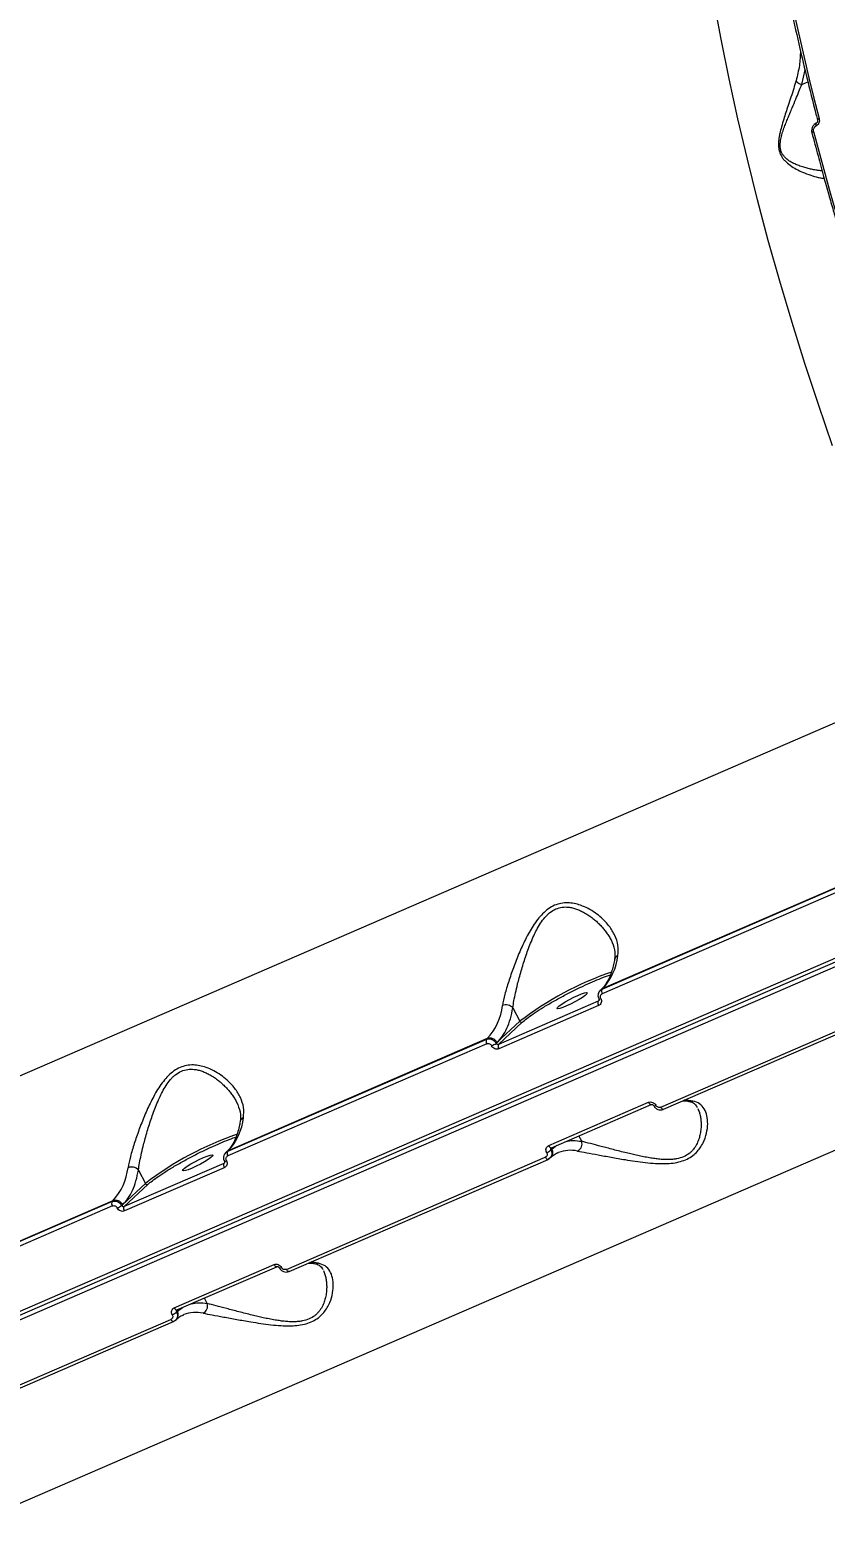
# Model space of a CAD drawing. Header units: millimetres. Extents: x -6332 to 8932, y -6739 to 7096.
# Drawn here: x -3086.4 to -2876, y -2559.9 to -2166 of the extents above; entities that cross this region are included whole.
import ezdxf

# ---------------------------------------------------------------- set-up
doc = ezdxf.new("R2010")
doc.units = ezdxf.units.MM
for name, color, linetype in [('DIKOM_ОБЪЕКТ', 7, 'Continuous'), ('DIKOM_РАЗМЕР_ЗОНА', 7, 'Continuous'), ('DIKOM_РАЗМЕР_ОБЪЕКТА', 7, 'Continuous')]:
    doc.layers.add(name, color=color, linetype=linetype)
doc.styles.add('style1', font='arial.ttf', dxfattribs={"width": 0.8})
doc.dimstyles.new('1-50', dxfattribs={"dimtxt": 300, "dimasz": 200, "dimexe": 100, "dimexo": 0, "dimgap": 100, "dimtad": 1, "dimtxsty": 'style1', "dimcen": 200, "dimclrd": 7, "dimclre": 7, "dimclrt": 7, "dimadec": 1, "dimazin": 2, "dimtfac": 1, "dimtmove": 0, "dimatfit": 2, "dimfxl": 0, "dimlwd": 25, "dimlwe": 18, "dimarcsym": 0})

# ---------------------------------------------------------------- blocks, each defined once
blk = doc.blocks.new('*D9')
at = {"layer": 'Defpoints', "color": 0, "transparency": 16777216}
for p in [(777.17, 5593.97), (-4228.73, -3389.78), (7301.72, -3389.78)]:
    blk.add_point(p, dxfattribs=at)
at = {"layer": 'DIKOM_РАЗМЕР_ОБЪЕКТА', "color": 7, "lineweight": 18, "transparency": 16777216}
for p, q in [((777.17, 5593.97), (7401.72, 5593.97)), ((-4228.73, -3389.78), (7401.72, -3389.78))]:
    blk.add_line(p, q, dxfattribs=at)
at = {"layer": 'DIKOM_РАЗМЕР_ОБЪЕКТА', "color": 7, "lineweight": 25, "transparency": 16777216}
blk.add_line((7301.72, 5393.97), (7301.72, -3189.78), dxfattribs=at)
at = {"layer": 'DIKOM_РАЗМЕР_ОБЪЕКТА', "color": 7, "transparency": 16777216}
for points in [[(7268.39, 5393.97), (7335.06, 5393.97), (7301.72, 5593.97)], [(7268.39, -3189.78), (7335.06, -3189.78), (7301.72, -3389.78)]]:
    blk.add_solid(points, dxfattribs=at)
at = {"layer": 'DIKOM_РАЗМЕР_ОБЪЕКТА', "color": 7, "transparency": 16777216, "insert": (7048.55, 1153.71), "char_height": 300, "attachment_point": 5, "rotation": 90, "style": 'style1'}
blk.add_mtext('9000', dxfattribs=at)
blk = doc.blocks.new('*D10')
at = {"layer": 'Defpoints', "color": 0, "transparency": 16777216}
for p in [(4034.78, 3636.59), (-4490.85, -1960.46), (4034.78, -5533.39)]:
    blk.add_point(p, dxfattribs=at)
at = {"layer": 'DIKOM_РАЗМЕР_ОБЪЕКТА', "color": 7, "lineweight": 18, "transparency": 16777216}
for p, q in [((4034.78, 3636.59), (4034.78, -5633.39)), ((-4490.85, -1960.46), (-4490.85, -5633.39))]:
    blk.add_line(p, q, dxfattribs=at)
at = {"layer": 'DIKOM_РАЗМЕР_ОБЪЕКТА', "color": 7, "lineweight": 25, "transparency": 16777216}
blk.add_line((-4290.85, -5533.39), (3834.78, -5533.39), dxfattribs=at)
at = {"layer": 'DIKOM_РАЗМЕР_ОБЪЕКТА', "color": 7, "transparency": 16777216}
for points in [[(-4290.85, -5500.05), (-4290.85, -5566.72), (-4490.85, -5533.39)], [(3834.78, -5500.05), (3834.78, -5566.72), (4034.78, -5533.39)]]:
    blk.add_solid(points, dxfattribs=at)
at = {"layer": 'DIKOM_РАЗМЕР_ОБЪЕКТА', "color": 7, "transparency": 16777216, "insert": (308.03, -5280.21), "char_height": 300, "attachment_point": 5, "style": 'style1'}
blk.add_mtext('8500', dxfattribs=at)
blk = doc.blocks.new('*D11')
at = {"layer": 'Defpoints', "color": 0, "transparency": 16777216}
for p in [(1114.35, 7096.35), (-4349.59, -4627.34), (8831.76, -4627.34)]:
    blk.add_point(p, dxfattribs=at)
at = {"layer": 'DIKOM_РАЗМЕР_ЗОНА', "color": 7, "lineweight": 18, "transparency": 16777216}
for p, q in [((1114.35, 7096.35), (8931.76, 7096.35)), ((-4349.59, -4627.34), (8931.76, -4627.34))]:
    blk.add_line(p, q, dxfattribs=at)
at = {"layer": 'DIKOM_РАЗМЕР_ЗОНА', "color": 7, "lineweight": 25, "transparency": 16777216}
blk.add_line((8831.76, 6896.35), (8831.76, -4427.34), dxfattribs=at)
at = {"layer": 'DIKOM_РАЗМЕР_ЗОНА', "color": 7, "transparency": 16777216}
for points in [[(8798.42, 6896.35), (8865.09, 6896.35), (8831.76, 7096.35)], [(8798.42, -4427.34), (8865.09, -4427.34), (8831.76, -4627.34)]]:
    blk.add_solid(points, dxfattribs=at)
at = {"layer": 'DIKOM_РАЗМЕР_ЗОНА', "color": 7, "transparency": 16777216, "insert": (8578.59, 1308.2), "char_height": 300, "attachment_point": 5, "rotation": 90, "style": 'style1'}
blk.add_mtext('11750', dxfattribs=at)
blk = doc.blocks.new('*D12')
at = {"layer": 'Defpoints', "color": 0, "transparency": 16777216}
for p in [(6134.38, 3354.85), (-6332, -2644.93), (6134.38, -6639)]:
    blk.add_point(p, dxfattribs=at)
at = {"layer": 'DIKOM_РАЗМЕР_ЗОНА', "color": 7, "lineweight": 18, "transparency": 16777216}
for p, q in [((6134.38, 3354.85), (6134.38, -6739)), ((-6332, -2644.93), (-6332, -6739))]:
    blk.add_line(p, q, dxfattribs=at)
at = {"layer": 'DIKOM_РАЗМЕР_ЗОНА', "color": 7, "lineweight": 25, "transparency": 16777216}
blk.add_line((-6132, -6639), (5934.38, -6639), dxfattribs=at)
at = {"layer": 'DIKOM_РАЗМЕР_ЗОНА', "color": 7, "transparency": 16777216}
for points in [[(-6132, -6605.67), (-6132, -6672.33), (-6332, -6639)], [(5934.38, -6605.67), (5934.38, -6672.33), (6134.38, -6639)]]:
    blk.add_solid(points, dxfattribs=at)
at = {"layer": 'DIKOM_РАЗМЕР_ЗОНА', "color": 7, "transparency": 16777216, "insert": (-98.81, -6385.83), "char_height": 300, "attachment_point": 5, "style": 'style1'}
blk.add_mtext('12500', dxfattribs=at)

msp = doc.modelspace()

# ---------------------------------------------------------------- linework, layer by layer
at = {"layer": 'DIKOM_ОБЪЕКТ', "color": 7, "linetype": 'Continuous', "lineweight": 15}
for p, q in [((-2882.179, -2180.467), (-2881.303, -2176.603)), ((-2882.179, -2180.467), (-2882.176, -2180.467)), ((-2882.176, -2180.467), (-2880.541, -2179.758)), ((-2878.441, -2191.477), (-2878.414, -2191.465)), ((-2878.3, -2190.692), (-2878.327, -2190.703)), ((-3146.377, -2467.414), (-2857.521, -2342.316)), ((-2792.826, -2376.682), (-3192.274, -2549.675)), ((-3191.54, -2550.282), (-2792.092, -2377.29)), ((-3191.364, -2551.439), (-2791.916, -2378.447)), ((-2866.528, -2390.071), (-2935.029, -2419.737)), ((-2866.307, -2389.865), (-2934.807, -2419.532)), ((-2866.428, -2391.227), (-2934.929, -2420.894)), ((-2935.541, -2420.103), (-2935.029, -2419.737)), ((-2935.26, -2419.826), (-2935.482, -2420.032)), ((-2935.029, -2419.737), (-2934.807, -2419.532)), ((-2919.458, -2450.898), (-2850.957, -2421.232)), ((-2918.743, -2451.468), (-2850.243, -2421.802)), ((-2935.989, -2422.861), (-2962.398, -2434.298)), ((-2935.886, -2424.023), (-2962.296, -2435.46)), ((-2958.58, -2424.627), (-2956.741, -2428.194)), ((-2935.815, -2422.7), (-2935.989, -2422.861)), ((-2962.785, -2433.802), (-2956.741, -2428.194)), ((-2962.398, -2434.298), (-2956.101, -2428.455)), ((-2965.565, -2432.961), (-3034.065, -2462.627)), ((-2965.465, -2434.118), (-3033.965, -2463.784)), ((-2965.343, -2432.756), (-3033.844, -2462.422)), ((-2965.343, -2432.756), (-2965.565, -2432.961)), ((-2963.02, -2434.02), (-2962.785, -2433.802)), ((-2809.854, -2434.762), (-3098.711, -2559.86)), ((-2949.1, -2461.053), (-2922.69, -2449.615)), ((-2948.383, -2461.628), (-2921.973, -2450.191)), ((-2909.886, -2450.795), (-2909.791, -2450.969)), ((-2948.449, -2461.675), (-2948.422, -2461.64)), ((-2948.258, -2461.975), (-2946.904, -2460.988)), ((-2947.449, -2461.225), (-2948.258, -2461.975)), ((-2940.376, -2459.932), (-2941.123, -2458.485)), ((-3034.852, -2465.59), (-3035.025, -2465.752)), ((-3034.578, -2462.994), (-3034.065, -2462.627)), ((-3034.296, -2462.717), (-3034.519, -2462.923)), ((-3034.065, -2462.627), (-3033.844, -2462.422)), ((-3018.494, -2493.789), (-2949.994, -2464.123)), ((-3017.78, -2494.36), (-2949.279, -2464.694)), ((-2949.279, -2464.694), (-2949.223, -2464.656)), ((-2948.771, -2464.362), (-2948.549, -2464.156)), ((-2948.258, -2461.975), (-2948.493, -2462.192)), ((-2946.74, -2462.961), (-2946.539, -2462.877)), ((-3035.025, -2465.752), (-3061.435, -2477.189)), ((-3034.923, -2466.913), (-3061.332, -2478.351)), ((-3057.616, -2467.518), (-3055.778, -2471.085)), ((-3061.822, -2476.693), (-3055.778, -2471.085)), ((-3061.435, -2477.189), (-3055.138, -2471.346)), ((-3064.602, -2475.852), (-3133.102, -2505.519)), ((-3064.502, -2477.009), (-3133.002, -2506.675)), ((-3064.38, -2475.647), (-3132.88, -2505.313)), ((-3064.38, -2475.647), (-3064.602, -2475.852)), ((-3062.056, -2476.911), (-3061.822, -2476.693)), ((-3048.137, -2503.943), (-3021.727, -2492.506)), ((-3047.419, -2504.519), (-3021.009, -2493.081)), ((-3008.922, -2493.687), (-3008.828, -2493.859)), ((-3047.295, -2504.866), (-3047.53, -2505.084)), ((-3047.486, -2504.565), (-3047.458, -2504.531)), ((-3047.295, -2504.866), (-3045.941, -2503.879)), ((-3046.486, -2504.115), (-3047.295, -2504.866)), ((-3039.413, -2502.823), (-3040.159, -2501.375)), ((-3117.531, -2536.68), (-3049.031, -2507.013)), ((-3116.816, -2537.25), (-3048.316, -2507.585)), ((-3048.316, -2507.585), (-3048.259, -2507.547)), ((-3047.808, -2507.253), (-3047.585, -2507.047)), ((-3045.776, -2505.852), (-3045.576, -2505.769))]:
    msp.add_line(p, q, dxfattribs=at)
at = {"layer": 'DIKOM_ОБЪЕКТ', "color": 7, "linetype": 'Continuous', "lineweight": 15, "flags": 128}
for points in [[(-2887.357, -2146.645), (-2886.283, -2151.934), (-2885.166, -2157.242), (-2884.006, -2162.569), (-2882.802, -2167.913), (-2881.556, -2173.273), (-2880.266, -2178.649), (-2878.935, -2184.039), (-2877.561, -2189.443)], [(-2874.039, -2275.975), (-2877.773, -2265.094), (-2881.34, -2254.214), (-2884.736, -2243.346), (-2887.959, -2232.501), (-2891.005, -2221.687), (-2893.873, -2210.916), (-2896.558, -2200.197), (-2899.059, -2189.54), (-2901.373, -2178.955), (-2903.498, -2168.452), (-2905.433, -2158.041)], [(-2877.561, -2189.443), (-2877.712, -2189.515), (-2877.837, -2189.59), (-2877.933, -2189.666), (-2877.994, -2189.738), (-2878.019, -2189.805), (-2878.015, -2189.844)], [(-2879.472, -2193.276), (-2879.477, -2193.266), (-2879.48, -2193.209), (-2879.448, -2193.145), (-2879.384, -2193.075), (-2879.289, -2193.004), (-2879.168, -2192.932), (-2879.023, -2192.863)], [(-2879.023, -2192.863), (-2876.861, -2200.974), (-2874.606, -2209.108), (-2872.259, -2217.261), (-2869.822, -2225.429), (-2867.296, -2233.608), (-2864.68, -2241.796), (-2861.978, -2249.989), (-2859.189, -2258.182)], [(-2878.325, -2190.702), (-2878.333, -2190.706), (-2878.416, -2190.778), (-2878.471, -2190.9), (-2878.494, -2191.063), (-2878.483, -2191.259), (-2878.441, -2191.477)], [(-2878.299, -2190.691), (-2878.306, -2190.695), (-2878.389, -2190.766), (-2878.444, -2190.887), (-2878.467, -2191.051), (-2878.456, -2191.248), (-2878.414, -2191.465)], [(-2941.385, -2421.334), (-2940.4, -2420.938), (-2939.617, -2420.687), (-2939.1, -2420.602), (-2938.89, -2420.69), (-2939.005, -2420.944), (-2939.435, -2421.344), (-2940.146, -2421.856), (-2941.079, -2422.44), (-2942.16, -2423.047), (-2943.3, -2423.629), (-2944.408, -2424.139), (-2945.393, -2424.535), (-2946.176, -2424.786), (-2946.693, -2424.87), (-2946.903, -2424.782), (-2946.788, -2424.528), (-2946.357, -2424.128), (-2945.647, -2423.616), (-2944.713, -2423.034), (-2943.633, -2422.426), (-2942.493, -2421.843), (-2941.385, -2421.334)], [(-2935.26, -2419.826), (-2935.112, -2419.704), (-2934.807, -2419.532)], [(-2922.69, -2449.615), (-2922.595, -2449.775), (-2922.492, -2449.916), (-2922.385, -2450.033), (-2922.277, -2450.123), (-2922.172, -2450.181), (-2922.075, -2450.206), (-2921.989, -2450.197), (-2921.973, -2450.191)], [(-2918.743, -2451.468), (-2918.759, -2451.475), (-2918.782, -2451.481)], [(-2949.1, -2461.053), (-2949.005, -2461.212), (-2948.902, -2461.353), (-2948.795, -2461.471), (-2948.687, -2461.56), (-2948.582, -2461.618), (-2948.485, -2461.644), (-2948.398, -2461.635), (-2948.383, -2461.628)], [(-3040.422, -2464.225), (-3039.437, -2463.828), (-3038.654, -2463.577), (-3038.137, -2463.493), (-3037.927, -2463.581), (-3038.042, -2463.836), (-3038.472, -2464.234), (-3039.183, -2464.746), (-3040.116, -2465.33), (-3041.197, -2465.938), (-3042.337, -2466.519), (-3043.444, -2467.03), (-3044.43, -2467.426), (-3045.212, -2467.676), (-3045.73, -2467.761), (-3045.939, -2467.672), (-3045.824, -2467.419), (-3045.394, -2467.019), (-3044.684, -2466.508), (-3043.75, -2465.924), (-3042.67, -2465.317), (-3041.529, -2464.734), (-3040.422, -2464.225)], [(-3034.296, -2462.717), (-3034.148, -2462.596), (-3033.844, -2462.422)], [(-2949.994, -2464.123), (-2949.899, -2464.281), (-2949.797, -2464.421), (-2949.689, -2464.539), (-2949.582, -2464.627), (-2949.478, -2464.684), (-2949.381, -2464.709), (-2949.295, -2464.7), (-2949.279, -2464.694)], [(-3021.727, -2492.506), (-3021.632, -2492.665), (-3021.529, -2492.806), (-3021.422, -2492.924), (-3021.314, -2493.013), (-3021.209, -2493.072), (-3021.112, -2493.097), (-3021.025, -2493.088), (-3021.009, -2493.081)], [(-3017.78, -2494.36), (-3017.795, -2494.366), (-3017.819, -2494.371)], [(-3048.137, -2503.943), (-3048.042, -2504.103), (-3047.939, -2504.244), (-3047.831, -2504.361), (-3047.723, -2504.451), (-3047.619, -2504.51), (-3047.522, -2504.535), (-3047.435, -2504.525), (-3047.419, -2504.519)], [(-3049.031, -2507.013), (-3048.936, -2507.173), (-3048.833, -2507.313), (-3048.726, -2507.429), (-3048.619, -2507.518), (-3048.514, -2507.575), (-3048.418, -2507.6), (-3048.332, -2507.59), (-3048.316, -2507.585)]]:
    msp.add_lwpolyline(points, dxfattribs=at)
at = {"layer": 'DIKOM_ОБЪЕКТ', "color": 7, "linetype": 'Continuous', "lineweight": 15}
for centre, radius, start, end in [((-2945.824, -2409.196), 15.106, 316.82534, 353.92527), ((-2930.348, -2412.063), 1.347, 109.68962, 167.73799), ((-2904.93, -2495.695), 85.093, 108.88119, 127.50822), ((-2935.885, -2421.223), 1.086, 271.522, 301.84194), ((-2933.964, -2420.228), 1.173, 155.26139, 214.61274), ((-2976.36, -2422.42), 15.107, 316.82555, 353.92506), ((-2960.397, -2426.31), 2.477, 42.79203, 112.33287), ((-2934.92, -2423.352), 1.176, 155.33041, 214.76307), ((-2956.277, -2427.972), 0.514, 205.57916, 289.97727), ((-2964.5, -2433.452), 1.173, 155.26667, 214.61039), ((-2964.637, -2434.682), 2.051, 25.4201, 110.1368), ((-2966.791, -2428.435), 6.739, 292.62726, 304.02678), ((-2961.33, -2434.789), 1.176, 155.33041, 214.76307), ((-2912.942, -2459.258), 10.173, 78.75239, 91.73143), ((-2911.581, -2447.883), 1.531, 259.84414, 294.03265), ((-3044.861, -2452.086), 15.107, 316.8254, 353.92505), ((-3029.384, -2454.954), 1.348, 109.71327, 167.76849), ((-2921.178, -2449.793), 0.731, 259.21629, 305.76693), ((-2918.602, -2450.59), 0.909, 199.83335, 258.58614), ((-3003.983, -2538.562), 85.064, 108.87639, 127.50952), ((-2942.461, -2460.556), 2.176, 296.37652, 16.65023), ((-3034.922, -2464.114), 1.086, 271.52219, 301.84262), ((-3033.001, -2463.118), 1.172, 155.23903, 214.63657), ((-2951.185, -2459.095), 4.103, 292.16096, 310.98871), ((-2949.811, -2462.878), 1.796, 314.65239, 30.19043), ((-2943.368, -2471.481), 9.169, 78.20386, 110.22908), ((-3075.394, -2465.312), 15.104, 316.82217, 353.92844), ((-3059.434, -2469.203), 2.479, 42.82471, 112.30032), ((-3033.957, -2466.243), 1.175, 155.30473, 214.78876), ((-3055.314, -2470.863), 0.514, 205.57847, 289.9789), ((-3063.537, -2476.343), 1.172, 155.24154, 214.63405), ((-3063.675, -2477.574), 2.052, 25.42332, 110.09698), ((-3065.783, -2471.408), 6.646, 292.5476, 304.10704), ((-3060.367, -2477.68), 1.175, 155.30473, 214.78876), ((-3011.979, -2502.149), 10.173, 78.7525, 91.73131), ((-3010.621, -2490.758), 1.546, 260.07342, 293.92367), ((-3020.214, -2492.687), 0.728, 259.10661, 305.87598), ((-3017.643, -2493.484), 0.904, 199.66447, 258.75627), ((-3050.227, -2501.972), 4.118, 292.16387, 310.91708), ((-3048.844, -2505.769), 1.793, 314.57741, 30.2654), ((-3041.497, -2503.447), 2.176, 296.3655, 16.66069), ((-3042.468, -2513.502), 8.335, 76.56087, 111.89362)]:
    msp.add_arc(centre, radius, start, end, dxfattribs=at)
for points, knots in [([(-2844.06, -1879.771), (-2844.113, -1879.823), (-2845.497, -1881.173), (-2848.072, -1884.097), (-2851.644, -1888.429), (-2854.936, -1892.913), (-2857.977, -1897.472), (-2860.876, -1902.265), (-2863.632, -1907.288), (-2866.243, -1912.538), (-2868.708, -1918.011), (-2871.025, -1923.702), (-2873.192, -1929.612), (-2875.208, -1935.729), (-2877.072, -1942.057), (-2878.783, -1948.587), (-2880.34, -1955.315), (-2881.741, -1962.237), (-2882.986, -1969.349), (-2884.074, -1976.647), (-2885.005, -1984.123), (-2885.778, -1991.775), (-2886.392, -1999.596), (-2886.847, -2007.582), (-2887.143, -2015.727), (-2887.28, -2024.026), (-2887.258, -2032.472), (-2887.077, -2041.061), (-2886.736, -2049.787), (-2886.237, -2058.644), (-2885.579, -2067.625), (-2884.763, -2076.725), (-2883.79, -2085.936), (-2882.661, -2095.255), (-2881.376, -2104.672), (-2879.936, -2114.183), (-2878.343, -2123.78), (-2876.597, -2133.457), (-2874.7, -2143.206), (-2872.654, -2153.021), (-2870.46, -2162.895), (-2868.119, -2172.82), (-2865.635, -2182.788), (-2863.009, -2192.792), (-2860.243, -2202.822), (-2857.341, -2212.871), (-2854.306, -2222.927), (-2851.143, -2232.978), (-2847.856, -2243.01), (-2844.455, -2253.003), (-2840.95, -2262.925), (-2837.366, -2272.719), (-2833.758, -2282.257), (-2830.257, -2291.219), (-2827.149, -2298.954), (-2824.311, -2305.857), (-2821.59, -2312.354), (-2819.652, -2316.856), (-2818.667, -2319.143)], [0, 0, 0, 0, 0.0008172, 0.021323, 0.0419447, 0.0605453, 0.0791514, 0.0977597, 0.1163709, 0.1349833, 0.1535973, 0.1722123, 0.1908291, 0.2094448, 0.2280622, 0.2466788, 0.265295, 0.2839112, 0.3025274, 0.3211433, 0.339758, 0.3583717, 0.3769847, 0.3955974, 0.4142095, 0.4328205, 0.45143, 0.470038, 0.4886458, 0.5072521, 0.5258558, 0.5444587, 0.5630585, 0.5816572, 0.6002526, 0.6188456, 0.6374343, 0.6560195, 0.6745995, 0.6931725, 0.711741, 0.7303005, 0.7488505, 0.7673879, 0.7859092, 0.8044124, 0.8228893, 0.8413312, 0.859724, 0.8780482, 0.8962617, 0.9142903, 0.9319722, 0.9488625, 0.963825, 0.9748329, 0.987214, 1, 1, 1, 1]), ([(-2887.791, -2147.094), (-2887.684, -2147.649), (-2886.948, -2151.451), (-2885.437, -2158.566), (-2883.257, -2168.433), (-2880.902, -2178.362), (-2879.151, -2185.501), (-2878.14, -2189.34), (-2878.008, -2189.842)], [0, 0, 0, 0, 0.0395614, 0.2711243, 0.5025954, 0.7339716, 0.9652306, 1, 1, 1, 1]), ([(-2882.496, -2171.547), (-2882.556, -2172.853), (-2882.68, -2175.525), (-2883.327, -2178.09), (-2883.658, -2179.401)], [0, 0, 0, 0, 0.4886705, 1, 1, 1, 1]), ([(-2883.658, -2179.401), (-2883.867, -2180.104), (-2884.287, -2181.518), (-2885.003, -2183.738), (-2885.708, -2185.856), (-2886.361, -2187.814), (-2886.963, -2189.67), (-2887.519, -2191.511), (-2887.93, -2193.133), (-2888.169, -2194.41), (-2888.336, -2195.756), (-2888.325, -2197.114), (-2888.025, -2198.374), (-2887.671, -2199.209), (-2887.211, -2199.948), (-2886.424, -2200.896), (-2885.192, -2201.909), (-2883.594, -2202.867), (-2881.746, -2203.753), (-2879.77, -2204.503), (-2878.02, -2204.992), (-2876.856, -2205.23), (-2876.377, -2205.263), (-2876.231, -2205.274)], [0, 0, 0, 0, 0.0605469, 0.1217676, 0.1819557, 0.229173, 0.2732867, 0.3220265, 0.3643672, 0.3884511, 0.4103407, 0.4561477, 0.4788747, 0.5021595, 0.524168, 0.5482622, 0.6058635, 0.6683147, 0.7308442, 0.821761, 0.912196, 0.9732978, 1, 1, 1, 1]), ([(-2876.775, -2203.292), (-2876.856, -2203.287), (-2877.211, -2203.266), (-2877.969, -2203.169), (-2879.01, -2203), (-2880.154, -2202.754), (-2881.346, -2202.441), (-2882.54, -2202.059), (-2883.761, -2201.583), (-2884.948, -2201.004), (-2885.971, -2200.336), (-2886.72, -2199.631), (-2887.224, -2198.982), (-2887.609, -2198.215), (-2887.834, -2197.318), (-2887.891, -2196.199), (-2887.722, -2194.882), (-2887.349, -2193.432), (-2886.88, -2192.017), (-2886.37, -2190.662), (-2885.844, -2189.352), (-2885.282, -2188.004), (-2884.568, -2186.313), (-2883.754, -2184.39), (-2882.909, -2182.341), (-2882.418, -2181.086), (-2882.176, -2180.467)], [0, 0, 0, 0, 0.0131168, 0.0569273, 0.1111214, 0.1602174, 0.2095171, 0.2640797, 0.3082703, 0.3574796, 0.4070768, 0.4335752, 0.4569764, 0.4823554, 0.5066561, 0.5302445, 0.5675572, 0.6059563, 0.6444692, 0.6835383, 0.7205967, 0.7582874, 0.8031746, 0.8739068, 0.9377247, 1, 1, 1, 1]), ([(-2883.658, -2179.401), (-2883.589, -2179.51), (-2883.448, -2179.732), (-2883.095, -2180.036), (-2882.666, -2180.295), (-2882.339, -2180.41), (-2882.179, -2180.467)], [0, 0, 0, 0, 0.2458041, 0.5001137, 0.7542153, 1, 1, 1, 1]), ([(-2877.561, -2189.443), (-2877.529, -2189.638), (-2877.466, -2190.029), (-2877.59, -2190.54), (-2877.77, -2190.902), (-2877.952, -2191.14), (-2878.166, -2191.339), (-2878.331, -2191.423), (-2878.414, -2191.465)], [0, 0, 0, 0, 0.2500356, 0.4991484, 0.6250788, 0.7494025, 0.8750738, 1, 1, 1, 1]), ([(-2878.018, -2189.798), (-2878.003, -2189.905), (-2877.975, -2190.109), (-2878.032, -2190.383), (-2878.135, -2190.589), (-2878.247, -2190.659), (-2878.298, -2190.691)], [0, 0, 0, 0, 0.3035176, 0.5752722, 0.8051664, 1, 1, 1, 1]), ([(-2878.325, -2190.702), (-2878.512, -2190.808), (-2878.904, -2191.029), (-2879.341, -2191.641), (-2879.537, -2192.283), (-2879.562, -2192.842), (-2879.507, -2193.119), (-2879.479, -2193.261)], [0, 0, 0, 0, 0.2167152, 0.4561029, 0.7151944, 0.8540581, 1, 1, 1, 1]), ([(-2879.479, -2193.208), (-2878.944, -2195.241), (-2877.93, -2199.09), (-2876.437, -2204.551), (-2875.092, -2209.366), (-2873.904, -2213.53), (-2872.884, -2217.041), (-2872.011, -2220.005), (-2871.108, -2223.034), (-2870.016, -2226.65), (-2868.598, -2231.264), (-2866.866, -2236.783), (-2864.799, -2243.207), (-2862.383, -2250.536), (-2860.606, -2255.723), (-2859.666, -2258.467)], [0, 0, 0, 0, 0.0941628, 0.1782498, 0.2522597, 0.3162023, 0.3700503, 0.4138299, 0.4524723, 0.509296, 0.5798827, 0.6642536, 0.7623864, 0.8743108, 1, 1, 1, 1]), ([(-2879.023, -2192.863), (-2879.045, -2192.729), (-2879.088, -2192.462), (-2879.003, -2192.112), (-2878.88, -2191.864), (-2878.756, -2191.701), (-2878.61, -2191.563), (-2878.497, -2191.505), (-2878.441, -2191.477)], [0, 0, 0, 0, 0.2501128, 0.499003, 0.6253783, 0.7493763, 0.8755198, 1, 1, 1, 1]), ([(-2930.802, -2410.794), (-2930.742, -2409.881), (-2930.621, -2408.063), (-2931.509, -2405.445), (-2933.001, -2403.001), (-2934.849, -2401.023), (-2936.777, -2399.487), (-2938.627, -2398.349), (-2940.511, -2397.514), (-2942.325, -2397.005), (-2944.069, -2396.799), (-2945.826, -2396.924), (-2947.577, -2397.452), (-2949.228, -2398.389), (-2950.708, -2399.665), (-2952.05, -2401.205), (-2953.622, -2403.452), (-2955.301, -2406.512), (-2956.999, -2410.276), (-2958.473, -2414.037), (-2959.725, -2417.681), (-2960.758, -2421.125), (-2961.145, -2423.055), (-2961.338, -2424.019)], [0, 0, 0, 0, 0.0628434, 0.1250354, 0.1875565, 0.2496645, 0.2915534, 0.3336367, 0.3744974, 0.4070916, 0.4371949, 0.4692347, 0.49981, 0.5304178, 0.5624928, 0.5926527, 0.6253336, 0.6879411, 0.7501195, 0.8127485, 0.8751655, 0.9376664, 1, 1, 1, 1]), ([(-2958.58, -2424.627), (-2958.493, -2424.013), (-2958.319, -2422.779), (-2957.884, -2420.662), (-2957.403, -2418.627), (-2956.893, -2416.67), (-2956.39, -2414.881), (-2955.833, -2413.029), (-2955.24, -2411.194), (-2954.6, -2409.356), (-2953.883, -2407.478), (-2953.11, -2405.67), (-2952.246, -2403.901), (-2951.29, -2402.252), (-2950.333, -2400.939), (-2949.469, -2400.018), (-2948.539, -2399.181), (-2947.746, -2398.761), (-2947.211, -2398.478)], [0, 0, 0, 0, 0.0819344, 0.1645398, 0.2495779, 0.3087224, 0.3743629, 0.4368941, 0.4995362, 0.5618039, 0.6239145, 0.6915696, 0.749003, 0.8116342, 0.8744809, 0.9065504, 0.9369597, 1, 1, 1, 1]), ([(-2947.211, -2398.478), (-2946.654, -2398.287), (-2945.826, -2398.005), (-2944.687, -2397.945), (-2943.759, -2397.993), (-2942.752, -2398.178), (-2941.692, -2398.499), (-2940.641, -2398.932), (-2939.563, -2399.492), (-2938.477, -2400.168), (-2937.437, -2400.934), (-2936.454, -2401.763), (-2935.53, -2402.655), (-2934.687, -2403.587), (-2933.932, -2404.54), (-2933.273, -2405.509), (-2932.831, -2406.231), (-2932.639, -2406.633), (-2932.614, -2406.686)], [0, 0, 0, 0, 0.0882376, 0.1311818, 0.1764752, 0.2340541, 0.2927626, 0.3528431, 0.4163117, 0.488959, 0.5616172, 0.6294693, 0.704134, 0.7792951, 0.8465171, 0.917323, 0.9891948, 1, 1, 1, 1]), ([(-2932.609, -2406.685), (-2932.233, -2407.55), (-2931.481, -2409.28), (-2931.605, -2410.956), (-2931.667, -2411.794)], [0, 0, 0, 0, 0.500441, 1, 1, 1, 1]), ([(-2931.678, -2411.777), (-2931.756, -2412.239), (-2931.94, -2413.318), (-2932.353, -2414.82), (-2932.89, -2416.305), (-2933.522, -2417.608), (-2934.246, -2418.718), (-2934.831, -2419.45), (-2935.194, -2419.748), (-2935.265, -2419.806)], [0, 0, 0, 0, 0.122994, 0.2871643, 0.4515136, 0.6167535, 0.7844629, 0.9572817, 1, 1, 1, 1]), ([(-2956.101, -2428.455), (-2955.731, -2428.132), (-2954.967, -2427.467), (-2953.231, -2426.22), (-2951.05, -2424.799), (-2948.473, -2423.258), (-2945.663, -2421.695), (-2942.8, -2420.21), (-2940.04, -2418.867), (-2938.346, -2418.115), (-2937.523, -2417.749)], [0, 0, 0, 0, 0.1165211, 0.2400124, 0.3686412, 0.5000001, 0.6313581, 0.7599813, 0.8834766, 1, 1, 1, 1]), ([(-2937.523, -2417.749), (-2936.742, -2417.421), (-2935.133, -2416.745), (-2933.539, -2416.141), (-2932.862, -2415.941), (-2932.775, -2415.915)], [0, 0, 0, 0, 0.4512406, 0.9294937, 1, 1, 1, 1]), ([(-2935.525, -2420.074), (-2935.652, -2420.228), (-2935.906, -2420.533), (-2936.073, -2421.123), (-2936.077, -2421.74), (-2935.93, -2422.12), (-2935.856, -2422.309)], [0, 0, 0, 0, 0.2528727, 0.5051199, 0.7537651, 1, 1, 1, 1]), ([(-2935.312, -2422.146), (-2935.244, -2422.33), (-2935.107, -2422.697), (-2935.174, -2423.263), (-2935.429, -2423.751), (-2935.734, -2423.932), (-2935.886, -2424.023)], [0, 0, 0, 0, 0.250388, 0.5001324, 0.7499166, 1, 1, 1, 1]), ([(-2935.856, -2422.309), (-2935.835, -2422.359), (-2935.794, -2422.456), (-2935.784, -2422.587), (-2935.805, -2422.699), (-2935.844, -2422.751), (-2935.864, -2422.776)], [0, 0, 0, 0, 0.2676052, 0.5201446, 0.7631335, 1, 1, 1, 1]), ([(-2935.312, -2422.146), (-2935.357, -2422.023), (-2935.447, -2421.778), (-2935.404, -2421.4), (-2935.234, -2421.075), (-2935.03, -2420.954), (-2934.929, -2420.894)], [0, 0, 0, 0, 0.2512082, 0.5002704, 0.7500603, 1, 1, 1, 1]), ([(-2962.785, -2433.802), (-2962.286, -2433.276), (-2961.289, -2432.225), (-2960.115, -2430.083), (-2959.167, -2427.595), (-2958.776, -2425.616), (-2958.58, -2424.627)], [0, 0, 0, 0, 0.2499815, 0.4999936, 0.7499741, 1, 1, 1, 1]), ([(-2965.565, -2432.961), (-2965.343, -2432.895), (-2965.005, -2432.793), (-2964.509, -2432.85), (-2964.064, -2432.983), (-2963.644, -2433.239), (-2963.264, -2433.605), (-2963.105, -2433.874), (-2963.02, -2434.02)], [0, 0, 0, 0, 0.241448, 0.3687481, 0.499993, 0.7010695, 0.8382349, 1, 1, 1, 1]), ([(-2965.465, -2434.118), (-2965.35, -2434.085), (-2965.119, -2434.018), (-2964.744, -2434.107), (-2964.408, -2434.32), (-2964.268, -2434.543), (-2964.198, -2434.655)], [0, 0, 0, 0, 0.2508277, 0.5002142, 0.7499892, 1, 1, 1, 1]), ([(-2962.398, -2434.298), (-2962.454, -2434.315), (-2962.54, -2434.34), (-2962.662, -2434.324), (-2962.775, -2434.287), (-2962.879, -2434.217), (-2962.967, -2434.12), (-2963.002, -2434.054), (-2963.02, -2434.02)], [0, 0, 0, 0, 0.2442542, 0.370772, 0.4999618, 0.71963, 0.8522107, 1, 1, 1, 1]), ([(-2962.296, -2435.46), (-2962.469, -2435.51), (-2962.814, -2435.61), (-2963.377, -2435.477), (-2963.882, -2435.158), (-2964.093, -2434.823), (-2964.198, -2434.655)], [0, 0, 0, 0, 0.2505215, 0.5001884, 0.7499391, 1, 1, 1, 1]), ([(-3029.839, -2453.685), (-3029.778, -2452.771), (-3029.658, -2450.953), (-3030.545, -2448.335), (-3032.038, -2445.892), (-3033.885, -2443.913), (-3035.814, -2442.377), (-3037.663, -2441.24), (-3039.547, -2440.404), (-3041.362, -2439.896), (-3043.105, -2439.689), (-3044.863, -2439.814), (-3046.614, -2440.343), (-3048.265, -2441.28), (-3049.745, -2442.556), (-3051.086, -2444.097), (-3052.659, -2446.342), (-3054.338, -2449.403), (-3056.036, -2453.166), (-3057.509, -2456.928), (-3058.762, -2460.572), (-3059.795, -2464.016), (-3060.182, -2465.946), (-3060.375, -2466.909)], [0, 0, 0, 0, 0.0628434, 0.1250356, 0.1875567, 0.2496647, 0.2915536, 0.3336369, 0.3744977, 0.4070919, 0.4371952, 0.4692351, 0.4998102, 0.530418, 0.5624932, 0.5926636, 0.625333, 0.6879405, 0.750119, 0.8127609, 0.8751653, 0.9376664, 1, 1, 1, 1]), ([(-3057.616, -2467.518), (-3057.53, -2466.904), (-3057.355, -2465.67), (-3056.921, -2463.553), (-3056.44, -2461.518), (-3055.929, -2459.56), (-3055.427, -2457.772), (-3054.87, -2455.92), (-3054.277, -2454.084), (-3053.637, -2452.247), (-3052.92, -2450.368), (-3052.147, -2448.56), (-3051.283, -2446.792), (-3050.326, -2445.142), (-3049.37, -2443.83), (-3048.506, -2442.908), (-3047.576, -2442.071), (-3046.783, -2441.651), (-3046.248, -2441.368)], [0, 0, 0, 0, 0.0819121, 0.1645416, 0.2495795, 0.3087238, 0.3743642, 0.4368953, 0.4995373, 0.5618048, 0.6239154, 0.6915704, 0.7490035, 0.8116348, 0.8744811, 0.9065505, 0.9369595, 1, 1, 1, 1]), ([(-3046.248, -2441.368), (-3045.691, -2441.178), (-3044.863, -2440.895), (-3043.724, -2440.835), (-3042.795, -2440.884), (-3041.788, -2441.069), (-3040.728, -2441.39), (-3039.678, -2441.823), (-3038.6, -2442.382), (-3037.514, -2443.059), (-3036.474, -2443.824), (-3035.491, -2444.654), (-3034.567, -2445.545), (-3033.723, -2446.478), (-3032.969, -2447.43), (-3032.31, -2448.4), (-3031.868, -2449.124), (-3031.676, -2449.524), (-3031.651, -2449.576)], [0, 0, 0, 0, 0.0882383, 0.131182, 0.1764755, 0.2340549, 0.2927623, 0.3528435, 0.4163121, 0.4889591, 0.5616178, 0.6294705, 0.7041349, 0.7792961, 0.8465181, 0.9173508, 0.9892225, 1, 1, 1, 1]), ([(-3031.645, -2449.575), (-3031.269, -2450.441), (-3030.518, -2452.171), (-3030.642, -2453.847), (-3030.704, -2454.684)], [0, 0, 0, 0, 0.5004411, 1, 1, 1, 1]), ([(-2941.494, -2462.505), (-2940.724, -2462.648), (-2939.192, -2462.932), (-2936.088, -2463.494), (-2932.642, -2464.125), (-2929.3, -2464.715), (-2926.243, -2465.205), (-2923.556, -2465.565), (-2921.021, -2465.796), (-2918.732, -2465.865), (-2916.655, -2465.761), (-2914.685, -2465.441), (-2912.86, -2464.842), (-2911.281, -2463.972), (-2910.011, -2462.892), (-2909.004, -2461.661), (-2908.004, -2459.947), (-2907.261, -2457.754), (-2906.967, -2455.293), (-2907.173, -2453.09), (-2907.882, -2451.267), (-2909.064, -2449.879), (-2910.327, -2449.48), (-2910.958, -2449.281)], [0, 0, 0, 0, 0.0628373, 0.1250334, 0.1875521, 0.2496588, 0.2915507, 0.3336348, 0.3744954, 0.4070887, 0.4371918, 0.4692307, 0.4998081, 0.5304196, 0.5624903, 0.5926557, 0.6253286, 0.6879427, 0.750121, 0.8127589, 0.8751694, 0.937672, 1, 1, 1, 1]), ([(-2922.69, -2449.615), (-2922.517, -2449.565), (-2922.17, -2449.463), (-2921.599, -2449.589), (-2921.082, -2449.897), (-2920.862, -2450.223), (-2920.751, -2450.386)], [0, 0, 0, 0, 0.2505223, 0.5001109, 0.7499532, 1, 1, 1, 1]), ([(-2913.556, -2449.223), (-2913.143, -2449.226), (-2912.607, -2449.231), (-2911.997, -2449.376), (-2911.857, -2449.409)], [0, 0, 0, 0, 0.7702907, 1, 1, 1, 1]), ([(-2911.836, -2449.392), (-2911.453, -2449.491), (-2910.686, -2449.687), (-2910.138, -2450.43), (-2909.864, -2450.801)], [0, 0, 0, 0, 0.4996014, 1, 1, 1, 1]), ([(-2909.642, -2451.241), (-2909.504, -2451.577), (-2909.233, -2452.232), (-2908.971, -2453.325), (-2908.812, -2454.463), (-2908.766, -2455.665), (-2908.841, -2456.948), (-2909.054, -2458.236), (-2909.425, -2459.547), (-2909.971, -2460.814), (-2910.649, -2461.863), (-2911.346, -2462.631), (-2912.157, -2463.339), (-2913.392, -2464.068), (-2914.875, -2464.508), (-2916.136, -2464.693), (-2917.204, -2464.768), (-2918.403, -2464.765), (-2919.716, -2464.677), (-2921.065, -2464.521), (-2922.504, -2464.298), (-2924.015, -2464.017), (-2925.534, -2463.697), (-2927.04, -2463.354), (-2928.618, -2462.973), (-2930.291, -2462.556), (-2932.027, -2462.11), (-2933.672, -2461.683), (-2935.754, -2461.141), (-2938.161, -2460.518), (-2939.635, -2460.128), (-2940.376, -2459.932)], [0, 0, 0, 0, 0.0388609, 0.0758671, 0.1129406, 0.149797, 0.1865523, 0.2265944, 0.260585, 0.2976521, 0.3348415, 0.353823, 0.3718239, 0.4091329, 0.446196, 0.4642243, 0.4832443, 0.5074254, 0.5320811, 0.5573126, 0.5839644, 0.6144775, 0.6449871, 0.6734711, 0.704842, 0.7415246, 0.7783494, 0.8172355, 0.8522563, 0.9257901, 1, 1, 1, 1]), ([(-2922.012, -2450.203), (-2921.955, -2450.185), (-2921.84, -2450.15), (-2921.638, -2450.198), (-2921.445, -2450.316), (-2921.359, -2450.445), (-2921.315, -2450.511)], [0, 0, 0, 0, 0.2419031, 0.4883611, 0.7406563, 1, 1, 1, 1]), ([(-2921.315, -2450.511), (-2921.175, -2450.716), (-2920.893, -2451.129), (-2920.224, -2451.521), (-2919.474, -2451.682), (-2919.014, -2451.548), (-2918.782, -2451.481)], [0, 0, 0, 0, 0.2471479, 0.4960499, 0.7466712, 1, 1, 1, 1]), ([(-2919.458, -2450.898), (-2919.573, -2450.931), (-2919.804, -2450.998), (-2920.186, -2450.917), (-2920.53, -2450.711), (-2920.678, -2450.494), (-2920.751, -2450.386)], [0, 0, 0, 0, 0.2507853, 0.5000888, 0.7500559, 1, 1, 1, 1]), ([(-3030.714, -2454.667), (-3030.793, -2455.129), (-3030.976, -2456.208), (-3031.39, -2457.712), (-3031.927, -2459.195), (-3032.558, -2460.498), (-3033.282, -2461.608), (-3033.868, -2462.341), (-3034.23, -2462.638), (-3034.302, -2462.697)], [0, 0, 0, 0, 0.1229936, 0.2871933, 0.4515151, 0.6167545, 0.7844633, 0.9572816, 1, 1, 1, 1]), ([(-3055.138, -2471.346), (-3054.767, -2471.023), (-3054.004, -2470.358), (-3052.268, -2469.111), (-3050.086, -2467.689), (-3047.51, -2466.148), (-3044.7, -2464.585), (-3041.837, -2463.101), (-3039.077, -2461.757), (-3037.382, -2461.005), (-3036.559, -2460.64)], [0, 0, 0, 0, 0.1165209, 0.2400127, 0.368641, 0.5, 0.631358, 0.7599818, 0.8834765, 1, 1, 1, 1]), ([(-3036.559, -2460.64), (-3035.778, -2460.312), (-3034.169, -2459.637), (-3032.576, -2459.031), (-3031.899, -2458.832), (-3031.812, -2458.806)], [0, 0, 0, 0, 0.451198, 0.9294942, 1, 1, 1, 1]), ([(-2949.637, -2462.895), (-2949.71, -2462.716), (-2949.857, -2462.358), (-2949.802, -2461.802), (-2949.555, -2461.323), (-2949.252, -2461.143), (-2949.1, -2461.053)], [0, 0, 0, 0, 0.2504331, 0.500374, 0.7500056, 1, 1, 1, 1]), ([(-2948.493, -2462.192), (-2948.51, -2462.159), (-2948.542, -2462.096), (-2948.566, -2461.975), (-2948.557, -2461.86), (-2948.516, -2461.759), (-2948.451, -2461.663), (-2948.376, -2461.62), (-2948.326, -2461.591)], [0, 0, 0, 0, 0.147278, 0.2805086, 0.4994829, 0.6293705, 0.7558944, 1, 1, 1, 1]), ([(-2944.601, -2459.99), (-2943.953, -2459.865), (-2942.626, -2459.609), (-2941.137, -2459.823), (-2940.376, -2459.932)], [0, 0, 0, 0, 0.4883035, 1, 1, 1, 1]), ([(-3034.562, -2462.965), (-3034.689, -2463.118), (-3034.942, -2463.425), (-3035.11, -2464.013), (-3035.114, -2464.631), (-3034.966, -2465.01), (-3034.893, -2465.199)], [0, 0, 0, 0, 0.2531904, 0.5050912, 0.7537508, 1, 1, 1, 1]), ([(-3034.349, -2465.036), (-3034.281, -2465.22), (-3034.144, -2465.587), (-3034.21, -2466.154), (-3034.466, -2466.641), (-3034.77, -2466.822), (-3034.923, -2466.913)], [0, 0, 0, 0, 0.2503896, 0.5001349, 0.7499212, 1, 1, 1, 1]), ([(-3034.893, -2465.199), (-3034.872, -2465.249), (-3034.83, -2465.346), (-3034.82, -2465.478), (-3034.841, -2465.589), (-3034.881, -2465.641), (-3034.9, -2465.667)], [0, 0, 0, 0, 0.2676125, 0.5201541, 0.7631411, 1, 1, 1, 1]), ([(-3034.349, -2465.036), (-3034.394, -2464.913), (-3034.484, -2464.668), (-3034.441, -2464.29), (-3034.27, -2463.965), (-3034.067, -2463.844), (-3033.965, -2463.784)], [0, 0, 0, 0, 0.2512071, 0.5002673, 0.7500604, 1, 1, 1, 1]), ([(-2949.637, -2462.895), (-2949.588, -2463.015), (-2949.491, -2463.254), (-2949.526, -2463.624), (-2949.69, -2463.943), (-2949.893, -2464.063), (-2949.994, -2464.123)], [0, 0, 0, 0, 0.2510543, 0.5003555, 0.7500323, 1, 1, 1, 1]), ([(-2949.318, -2464.705), (-2949.21, -2464.656), (-2948.993, -2464.558), (-2948.816, -2464.4), (-2948.728, -2464.32)], [0, 0, 0, 0, 0.4982625, 1, 1, 1, 1]), ([(-2948.493, -2462.192), (-2948.426, -2462.345), (-2948.3, -2462.627), (-2948.233, -2463.126), (-2948.286, -2463.584), (-2948.457, -2463.983), (-2948.725, -2464.368), (-2949.026, -2464.542), (-2949.223, -2464.656)], [0, 0, 0, 0, 0.1618515, 0.2992751, 0.5004705, 0.631674, 0.7588724, 1, 1, 1, 1]), ([(-2948.543, -2464.175), (-2948.311, -2463.971), (-2947.751, -2463.475), (-2947.101, -2463.07), (-2946.64, -2462.933), (-2946.573, -2462.913)], [0, 0, 0, 0, 0.3755151, 0.9091027, 1, 1, 1, 1]), ([(-3061.822, -2476.693), (-3061.323, -2476.167), (-3060.326, -2475.115), (-3059.152, -2472.973), (-3058.204, -2470.485), (-3057.812, -2468.507), (-3057.616, -2467.518)], [0, 0, 0, 0, 0.2499956, 0.5000029, 0.7499787, 1, 1, 1, 1]), ([(-3064.602, -2475.852), (-3064.38, -2475.785), (-3064.041, -2475.684), (-3063.546, -2475.74), (-3063.1, -2475.873), (-3062.68, -2476.13), (-3062.301, -2476.496), (-3062.142, -2476.765), (-3062.056, -2476.911)], [0, 0, 0, 0, 0.2414555, 0.3687617, 0.5000129, 0.7010988, 0.8384813, 1, 1, 1, 1]), ([(-3064.502, -2477.009), (-3064.386, -2476.976), (-3064.156, -2476.91), (-3063.781, -2476.997), (-3063.445, -2477.211), (-3063.305, -2477.434), (-3063.235, -2477.546)], [0, 0, 0, 0, 0.2507787, 0.5001011, 0.7499261, 1, 1, 1, 1]), ([(-3061.435, -2477.189), (-3061.491, -2477.206), (-3061.576, -2477.232), (-3061.699, -2477.214), (-3061.811, -2477.178), (-3061.916, -2477.107), (-3062.004, -2477.01), (-3062.038, -2476.945), (-3062.056, -2476.911)], [0, 0, 0, 0, 0.2443938, 0.3709991, 0.5001211, 0.7197376, 0.8522566, 1, 1, 1, 1]), ([(-3061.332, -2478.351), (-3061.505, -2478.401), (-3061.851, -2478.501), (-3062.414, -2478.367), (-3062.919, -2478.048), (-3063.129, -2477.713), (-3063.235, -2477.546)], [0, 0, 0, 0, 0.2505317, 0.5001967, 0.7499407, 1, 1, 1, 1]), ([(-3040.531, -2505.396), (-3039.761, -2505.539), (-3038.229, -2505.823), (-3035.124, -2506.385), (-3031.678, -2507.015), (-3028.337, -2507.606), (-3025.279, -2508.095), (-3022.593, -2508.456), (-3020.057, -2508.688), (-3017.769, -2508.755), (-3015.692, -2508.652), (-3013.722, -2508.332), (-3011.896, -2507.733), (-3010.318, -2506.862), (-3009.048, -2505.783), (-3008.04, -2504.551), (-3007.041, -2502.837), (-3006.298, -2500.646), (-3006.003, -2498.184), (-3006.21, -2495.982), (-3006.919, -2494.157), (-3008.101, -2492.769), (-3009.364, -2492.37), (-3009.994, -2492.171)], [0, 0, 0, 0, 0.0628377, 0.1250338, 0.1875526, 0.2496593, 0.291551, 0.333637, 0.3744977, 0.4070904, 0.437194, 0.4692327, 0.4998101, 0.5304217, 0.5624924, 0.5926578, 0.6253308, 0.687936, 0.7501144, 0.8127524, 0.8751693, 0.9376719, 1, 1, 1, 1]), ([(-3021.727, -2492.506), (-3021.553, -2492.455), (-3021.207, -2492.354), (-3020.635, -2492.479), (-3020.119, -2492.788), (-3019.898, -2493.114), (-3019.788, -2493.277)], [0, 0, 0, 0, 0.2505214, 0.5001156, 0.7499463, 1, 1, 1, 1]), ([(-3021.049, -2493.093), (-3020.992, -2493.076), (-3020.877, -2493.04), (-3020.675, -2493.089), (-3020.482, -2493.206), (-3020.395, -2493.336), (-3020.352, -2493.401)], [0, 0, 0, 0, 0.2419064, 0.4883695, 0.7406525, 1, 1, 1, 1]), ([(-3012.592, -2492.113), (-3012.18, -2492.117), (-3011.644, -2492.123), (-3011.033, -2492.268), (-3010.893, -2492.301)], [0, 0, 0, 0, 0.7702935, 1, 1, 1, 1]), ([(-3010.872, -2492.283), (-3010.489, -2492.381), (-3009.722, -2492.578), (-3009.175, -2493.32), (-3008.901, -2493.691)], [0, 0, 0, 0, 0.4996007, 1, 1, 1, 1]), ([(-3008.679, -2494.133), (-3008.54, -2494.468), (-3008.269, -2495.122), (-3008.007, -2496.215), (-3007.849, -2497.355), (-3007.803, -2498.556), (-3007.878, -2499.838), (-3008.09, -2501.128), (-3008.462, -2502.437), (-3009.007, -2503.704), (-3009.685, -2504.755), (-3010.383, -2505.522), (-3011.194, -2506.229), (-3012.429, -2506.958), (-3013.912, -2507.398), (-3015.173, -2507.585), (-3016.241, -2507.66), (-3017.44, -2507.655), (-3018.752, -2507.568), (-3020.102, -2507.412), (-3021.54, -2507.188), (-3023.052, -2506.907), (-3024.57, -2506.588), (-3026.077, -2506.245), (-3027.655, -2505.865), (-3029.328, -2505.447), (-3031.063, -2505), (-3032.709, -2504.575), (-3034.79, -2504.031), (-3037.197, -2503.409), (-3038.672, -2503.019), (-3039.413, -2502.823)], [0, 0, 0, 0, 0.0388523, 0.0758587, 0.1129428, 0.1497885, 0.186544, 0.226598, 0.2605769, 0.2976442, 0.3348453, 0.3538163, 0.3718174, 0.4091267, 0.4461902, 0.464221, 0.4832413, 0.5074223, 0.5320779, 0.5573095, 0.5839617, 0.614475, 0.6449812, 0.6734651, 0.7048362, 0.7415232, 0.7783483, 0.8172305, 0.8522553, 0.9257895, 1, 1, 1, 1]), ([(-3020.352, -2493.401), (-3020.212, -2493.607), (-3019.93, -2494.021), (-3019.26, -2494.412), (-3018.511, -2494.573), (-3018.05, -2494.439), (-3017.819, -2494.371)], [0, 0, 0, 0, 0.2473737, 0.4960967, 0.7466994, 1, 1, 1, 1]), ([(-3018.494, -2493.789), (-3018.61, -2493.822), (-3018.841, -2493.89), (-3019.222, -2493.807), (-3019.567, -2493.602), (-3019.714, -2493.385), (-3019.788, -2493.277)], [0, 0, 0, 0, 0.2508335, 0.5001971, 0.75012, 1, 1, 1, 1]), ([(-3048.674, -2505.786), (-3048.747, -2505.607), (-3048.893, -2505.249), (-3048.839, -2504.693), (-3048.592, -2504.214), (-3048.288, -2504.033), (-3048.137, -2503.943)], [0, 0, 0, 0, 0.2504361, 0.5003775, 0.750006, 1, 1, 1, 1]), ([(-3047.53, -2505.084), (-3047.462, -2505.236), (-3047.337, -2505.518), (-3047.269, -2506.017), (-3047.323, -2506.475), (-3047.494, -2506.873), (-3047.762, -2507.258), (-3048.063, -2507.433), (-3048.259, -2507.547)], [0, 0, 0, 0, 0.1615918, 0.2990333, 0.5002531, 0.6314712, 0.7586856, 1, 1, 1, 1]), ([(-3047.53, -2505.084), (-3047.547, -2505.05), (-3047.579, -2504.987), (-3047.603, -2504.866), (-3047.594, -2504.751), (-3047.553, -2504.65), (-3047.488, -2504.555), (-3047.412, -2504.511), (-3047.363, -2504.482)], [0, 0, 0, 0, 0.1483322, 0.2804474, 0.5004938, 0.629388, 0.7558856, 1, 1, 1, 1]), ([(-3043.638, -2502.881), (-3042.989, -2502.756), (-3041.662, -2502.5), (-3040.174, -2502.713), (-3039.413, -2502.823)], [0, 0, 0, 0, 0.4883036, 1, 1, 1, 1]), ([(-3048.674, -2505.786), (-3048.625, -2505.906), (-3048.528, -2506.144), (-3048.562, -2506.515), (-3048.727, -2506.833), (-3048.929, -2506.953), (-3049.031, -2507.013)], [0, 0, 0, 0, 0.251053, 0.5003537, 0.7500316, 1, 1, 1, 1]), ([(-3048.355, -2507.596), (-3048.247, -2507.547), (-3048.03, -2507.448), (-3047.853, -2507.29), (-3047.764, -2507.211)], [0, 0, 0, 0, 0.4982615, 1, 1, 1, 1]), ([(-3047.58, -2507.067), (-3047.348, -2506.862), (-3046.788, -2506.365), (-3046.138, -2505.96), (-3045.676, -2505.824), (-3045.609, -2505.804)], [0, 0, 0, 0, 0.3755369, 0.9091063, 1, 1, 1, 1]), ([(-3191.908, -2551.577), (-3191.199, -2552.954), (-3188.985, -2557.253), (-3185.162, -2564.437), (-3180.424, -2573.157), (-3175.548, -2581.887), (-3170.551, -2590.607), (-3165.441, -2599.293), (-3160.226, -2607.926), (-3154.913, -2616.489), (-3149.51, -2624.969), (-3144.021, -2633.351), (-3138.455, -2641.626), (-3132.816, -2649.78), (-3127.109, -2657.806), (-3121.342, -2665.695), (-3115.516, -2673.436), (-3109.64, -2681.024), (-3103.716, -2688.45), (-3097.752, -2695.707), (-3091.75, -2702.787), (-3085.716, -2709.686), (-3079.655, -2716.399), (-3073.572, -2722.917), (-3067.47, -2729.236), (-3061.356, -2735.353), (-3055.232, -2741.26), (-3049.104, -2746.955), (-3042.976, -2752.433), (-3036.853, -2757.689), (-3030.738, -2762.72), (-3024.636, -2767.523), (-3018.552, -2772.095), (-3012.488, -2776.43), (-3006.449, -2780.529), (-3000.439, -2784.387), (-2994.461, -2788.003), (-2988.52, -2791.373), (-2982.618, -2794.496), (-2976.759, -2797.368), (-2970.947, -2799.991), (-2965.184, -2802.359), (-2959.473, -2804.473), (-2953.817, -2806.329), (-2948.219, -2807.93), (-2942.681, -2809.267), (-2937.206, -2810.345), (-2931.795, -2811.161), (-2926.454, -2811.701), (-2921.706, -2811.979), (-2918.778, -2811.956), (-2917.573, -2811.947)], [0, 0, 0, 0, 0.0090736, 0.0283114, 0.0478363, 0.0675914, 0.0875366, 0.1076412, 0.1278777, 0.1482269, 0.1686719, 0.1891964, 0.2097921, 0.2304463, 0.2511524, 0.2719038, 0.2926915, 0.3135132, 0.3343625, 0.3552359, 0.3761282, 0.3970384, 0.4179636, 0.4388991, 0.4598442, 0.4807975, 0.5017559, 0.5227189, 0.5436845, 0.5646519, 0.5856202, 0.6065893, 0.6275583, 0.6485265, 0.6694947, 0.690463, 0.7114326, 0.7324033, 0.7533772, 0.7743554, 0.7953407, 0.8163349, 0.8373419, 0.8583651, 0.8794092, 0.9004789, 0.9215808, 0.9427214, 0.9639083, 0.9851504, 1, 1, 1, 1])]:
    msp.add_open_spline(points, degree=3, knots=knots, dxfattribs=at)

# ---------------------------------------------------------------- dimensions: what is measured, and where the dimension line sits
at = {"layer": 'DIKOM_РАЗМЕР_ЗОНА'}
dim = msp.add_linear_dim(base=(8831.757, -4627.344), p1=(1114.346, 7096.351), p2=(-4349.589, -4627.344), angle=90, text='11750', dimstyle='1-50', dxfattribs=at)
dim.commit()
dim.dimension.update_dxf_attribs({"geometry": '*D11', "text_midpoint": (8831.757, 1308.196), "dimtype": 160})
dim = msp.add_linear_dim(base=(6134.379, -6639), p1=(-6332, -2644.933), p2=(6134.379, 3354.853), text='12500', dimstyle='1-50', dxfattribs=at)
dim.commit()
dim.dimension.update_dxf_attribs({"geometry": '*D12', "text_midpoint": (-98.81, -6639), "dimtype": 160})
at = {"layer": 'DIKOM_РАЗМЕР_ОБЪЕКТА'}
dim = msp.add_linear_dim(base=(7301.722, -3389.779), p1=(777.17, 5593.968), p2=(-4228.728, -3389.779), angle=90, text='9000', dimstyle='1-50', dxfattribs=at)
dim.commit()
dim.dimension.update_dxf_attribs({"geometry": '*D9', "text_midpoint": (7301.722, 1153.714), "dimtype": 160})
dim = msp.add_linear_dim(base=(4034.777, -5533.386), p1=(-4490.848, -1960.464), p2=(4034.777, 3636.587), text='8500', dimstyle='1-50', dxfattribs=at)
dim.commit()
dim.dimension.update_dxf_attribs({"geometry": '*D10', "text_midpoint": (308.034, -5533.386), "dimtype": 160})

doc.saveas('drawing.dxf')
